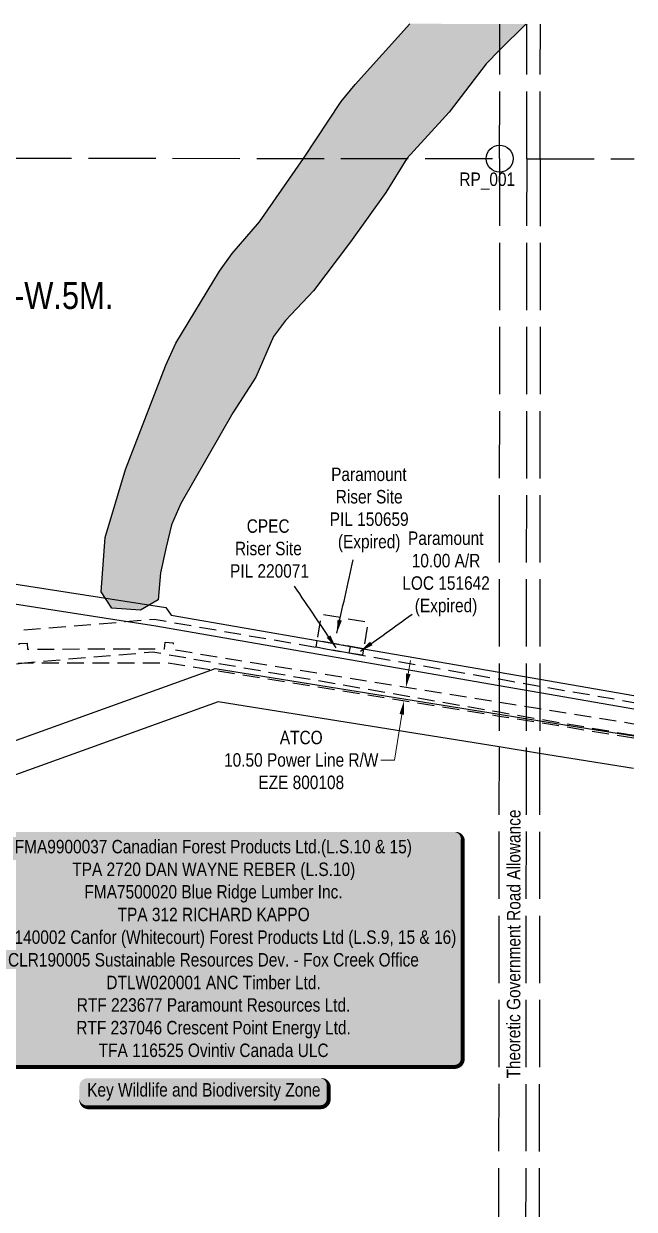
# Model space of a CAD drawing. Extents: x 491537 to 496793, y 6037618 to 6044296.
# Drawn here: x 494710 to 495163, y 6043413 to 6044294 of the extents above; entities that cross this region are included whole.
import ezdxf
from ezdxf.enums import TextEntityAlignment as Align

# ---------------------------------------------------------------- set-up
doc = ezdxf.new("R2010")
doc.units = 0
doc.header["$LTSCALE"] = 5
doc.header["$PDSIZE"] = 0.5
for name, pattern in [('foc-ACCESSROAD', [3.75, 2.5, -1.25]), ('foc-FLOWLINE', [3.75, 2.5, -1.25]), ('foc-UNSURVEYED', [12.5, 10, -2.5])]:
    doc.linetypes.add(name, pattern=pattern)
doc.layers.get('Defpoints').update_dxf_attribs({"color": 9})
for name, color, linetype in [('35', 37, 'Continuous'), ('AS-WILDLIFE-BLOCK', 131, 'Continuous'), ('C-AR', 13, 'foc-ACCESSROAD'), ('C-RW', 13, 'Continuous'), ('C-SYMBOL', 7, 'Continuous'), ('C-WS', 13, 'foc-ACCESSROAD'), ('F-AR', 190, 'foc-ACCESSROAD'), ('F-EZE', 190, 'foc-FLOWLINE'), ('F-WS', 190, 'foc-ACCESSROAD'), ('L-ROAD-T', 7, 'Continuous'), ('L-SECLBL', 7, 'Continuous'), ('L-USEC', 7, 'foc-UNSURVEYED'), ('T-WATER', 160, 'Continuous'), ('T-WATER-H', 133, 'Continuous')]:
    doc.layers.add(name, color=color, linetype=linetype)
for name, color, linetype, lineweight in [('C-WS-T', 13, 'Continuous', 9), ('F-AR-T', 190, 'Continuous', 9), ('F-EZE-T', 190, 'Continuous', 9), ('F-WS-T', 190, 'Continuous', 9)]:
    doc.layers.add(name, color=color, linetype=linetype, lineweight=lineweight)
doc.styles.add('175L', font='ARIALN.TTF', dxfattribs={"height": 20})
doc.styles.add('80', font='ARIALN.TTF', dxfattribs={"height": 10})
doc.styles.add('80CG', font='ARIALN.TTF', dxfattribs={"height": 10})
doc.styles.add('80L', font='ARIALN.TTF', dxfattribs={"height": 10})
doc.dimstyles.new('Compass 5 000', dxfattribs={"dimscale": 5, "dimtxt": 9, "dimasz": 2, "dimexe": 0.2, "dimexo": 0.0625, "dimgap": 0.5, "dimtad": 0, "dimtih": 1, "dimtoh": 1, "dimzin": 0, "dimdsep": 46, "dimtxsty": '80CG', "dimcen": 0.1, "dimse1": 1, "dimse2": 1, "dimclrd": 256, "dimclrt": 256, "dimaunit": 1, "dimadec": 4, "dimazin": 0, "dimtfac": 0.06, "dimtofl": 0, "dimtmove": 0, "dimatfit": 1, "dimfxl": 0.2, "dimtolj": 1, "dimtzin": 0, "dimlwd": -1, "dimarcsym": 0})

# ---------------------------------------------------------------- blocks, each defined once
blk = doc.blocks.new('*U113')
h = blk.add_hatch(color=255)
edge = h.paths.add_edge_path()
edge.add_line((-179, -88), (179, -88))
edge.add_arc((179, -82), 6, 270, 360)
edge.add_line((185, -82), (185, 80.5))
edge.add_arc((179, 80.5), 6, 0, 90)
edge.add_line((179, 86.5), (-179, 86.5))
edge.add_arc((-179, 80.5), 6, 90, 180)
edge.add_line((-185, 80.5), (-185, -82))
edge.add_arc((-179, -82), 6, 180, 270)
at = {"color": 44, "flags": 128}
blk.add_lwpolyline([(-179, -88, 3, 3, 0), (179, -88, 3, 3, 0.414214), (185, -82, 3, 3, 0), (185, 80.5, 3, 0, 0.414214), (179, 86.5, 0, 0, 0), (-179, 86.5, 0, 0, 0.414214), (-185, 80.5, 0, 0, 0), (-185, -82, 0, 3, 0.414214)], format="xyseb", close=True, dxfattribs=at)
at = {"color": 44, "style": '80'}
blk.add_attdef('ENTER_TEXT_001', (-35.99, -5), '', height=10, dxfattribs=at)
blk = doc.blocks.new('*D70')
at = {"layer": 'Defpoints', "color": 0, "transparency": 16777216}
for p in [(494884.4, 6043818.91), (494882.73, 6043808.55), (494992.04, 6043790.94)]:
    blk.add_point(p, dxfattribs=at)
at = {"layer": 'F-EZE-T', "transparency": 16777216}
for p, q in [((494995.3, 6043811.17), (494996.89, 6043821.04)), ((494990.45, 6043781.07), (494984.98, 6043747.13)), ((494984.98, 6043747.13), (494974.98, 6043747.13))]:
    blk.add_line(p, q, dxfattribs=at)
for points in [[(494993.65, 6043811.43), (494996.94, 6043810.9), (494993.71, 6043801.3)], [(494988.8, 6043781.33), (494992.09, 6043780.8), (494992.04, 6043790.94)]]:
    blk.add_solid(points, dxfattribs=at)
at = {"layer": 'F-EZE-T', "transparency": 16777216, "insert": (494915.84, 6043747.13), "char_height": 10, "attachment_point": 5, "style": '80CG'}
blk.add_mtext('\\A1;ATCO\\P10.50 Power Line R/W\\PEZE 800108', dxfattribs=at)
blk = doc.blocks.new('*U78')
h = blk.add_hatch(color=255)
edge = h.paths.add_edge_path()
edge.add_line((-86.5, -11.5), (86.5, -11.5))
edge.add_arc((86.5, -5.5), 6, 270, 360)
edge.add_line((92.5, -5.5), (92.5, 4))
edge.add_arc((86.5, 4), 6, 0, 90)
edge.add_line((86.5, 10), (-86.5, 10))
edge.add_arc((-86.5, 4), 6, 90, 180)
edge.add_line((-92.5, 4), (-92.5, -5.5))
edge.add_arc((-86.5, -5.5), 6, 180, 270)
at = {"color": 131, "flags": 128}
blk.add_lwpolyline([(-86.5, -11.5, 3, 3, 0), (86.5, -11.5, 3, 3, 0.414214), (92.5, -5.5, 3, 3, 0), (92.5, 4, 3, 0, 0.414214), (86.5, 10, 0, 0, 0), (-86.5, 10, 0, 0, 0.414214), (-92.5, 4, 0, 0, 0), (-92.5, -5.5, 0, 3, 0.414214)], format="xyseb", close=True, dxfattribs=at)
at = {"color": 131, "style": '80'}
blk.add_attdef('ENTER_TEXT_001', (-35.99, -5), '', height=10, dxfattribs=at)

msp = doc.modelspace()

# ---------------------------------------------------------------- hatches: boundary and pattern name
at = {"layer": 'T-WATER-H'}
h = msp.add_hatch(color=256, dxfattribs=at)
h.dxf.hatch_style = 1
h.paths.add_polyline_path([(495082.545, 6044293.851), (495063.167, 6044274.805), (495053.093, 6044264.353), (495025.629, 6044228.398), (494994.326, 6044193.994), (494978.511, 6044168.84), (494952.404, 6044132.058), (494924.988, 6044095.621), (494904.06, 6044073.621), (494895.369, 6044061.781), (494882.215, 6044031.472), (494865.102, 6044004.958), (494826.376, 6043937.609), (494819.596, 6043921.861), (494815.496, 6043905.301), (494811.489, 6043886.217), (494809.55, 6043866.101), (494796.558, 6043858.489), (494775.339, 6043859.923), (494767.278, 6043872.145), (494770.38, 6043912.524), (494785.353, 6043963.013), (494815.349, 6044040.386), (494822.687, 6044056.717), (494855.184, 6044110.22), (494864.464, 6044123.543), (494884.835, 6044146.882), (494917.618, 6044194.08), (494945.516, 6044236.437), (494955.974, 6044248.999), (494996.541, 6044294.183)], flags=17)

# ---------------------------------------------------------------- linework, layer by layer
at = {"layer": '35', "color": 3}
msp.add_circle((495063.083, 6044193.923), 9.995, dxfattribs=at)
at = {"layer": 'C-AR', "flags": 128}
msp.add_lwpolyline([(495162.604, 6043765.265), (495092.827, 6043777.346), (495062.673, 6043782.58), (494805.609, 6043827.195), (494710.301, 6043819.177), (494638.079, 6043813.371), (494550.827, 6043777.786), (494550.276, 6043779.111), (494541.469, 6043800.304), (494616.915, 6043831.073), (494632.34, 6043837.365), (494785.451, 6043849.998), (494806.71, 6043851.753), (495062.698, 6043807.324), (495092.852, 6043802.09), (495162.629, 6043789.98)], dxfattribs=at)
at = {"layer": 'C-RW'}
for points in [[(494245.579, 6043661.521), (494254.136, 6043666.683), (494257.202, 6043668.527), (494393.666, 6043750.822), (494482.291, 6043786.963), (494529.128, 6043806.064), (494591.956, 6043831.686), (494644.781, 6043869.355), (494694.699, 6043879.329), (494815.295, 6043860.512), (494819.234, 6043854.647), (494927.652, 6043835.826), (494952.279, 6043831.55), (494962.132, 6043829.846), (495062.703, 6043812.39), (495092.857, 6043807.156), (495162.634, 6043795.046)], [(495162.624, 6043784.906), (495092.847, 6043797.016), (495062.693, 6043802.249), (494806.484, 6043846.717), (494785.451, 6043849.998), (494695.023, 6043864.11), (494650.871, 6043855.287), (494616.915, 6043831.073), (494541.469, 6043800.304), (494529.653, 6043795.485), (494487.911, 6043778.463), (494473.489, 6043772.581), (494398.165, 6043741.864), (494259.303, 6043658.125), (494257.188, 6043656.848), (494250.745, 6043652.964), (494215.497, 6043631.706)], [(494170.307, 6043569.439), (494257.122, 6043600.731), (494848.853, 6043814.004), (494851.947, 6043815.119), (495062.671, 6043781.161), (495092.827, 6043776.301), (495162.604, 6043765.043)], [(495162.58, 6043740.764), (495092.802, 6043752.008), (495062.648, 6043756.868), (494854.243, 6043790.452), (494257.092, 6043575.224), (494118.689, 6043525.208), (494079.811, 6043511.188), (493915.473, 6043452.096), (493645.069, 6043635.096), (493603.682, 6043663.107), (493593.055, 6043670.299), (493531.907, 6043677.683), (493505.769, 6043673.697), (493499.448, 6043717.306), (493497.481, 6043730.646), (493497.29, 6043732.124), (493495.946, 6043741.036), (493493.746, 6043755.882), (493487.562, 6043754.944), (493462.026, 6043751.066), (493431.86, 6043746.485), (493331.891, 6043731.305)]]:
    msp.add_lwpolyline(points, dxfattribs=at)
at = {"layer": 'C-WS'}
msp.add_lwpolyline([(494962.131, 6043829.846), (494961.281, 6043824.925), (494951.433, 6043826.635), (494926.814, 6043830.908), (494927.654, 6043835.828), (494952.281, 6043831.553), (494962.131, 6043829.846)], close=True, dxfattribs=at)
at = {"layer": 'F-AR'}
msp.add_lwpolyline([(494962.131, 6043829.846), (494961.281, 6043824.925), (494951.433, 6043826.635), (494952.281, 6043831.553), (494962.131, 6043829.846)], close=True, dxfattribs=at)
at = {"layer": 'F-EZE', "flags": 128}
for points in [[(493331.87, 6043716.046), (493431.84, 6043731.278), (493462.005, 6043735.872), (493495.984, 6043741.052), (493519.566, 6043744.645), (493528.152, 6043745.953), (493527.875, 6043761.065), (493527.691, 6043771.111), (493533.687, 6043771.22), (493533.873, 6043761.063), (493534.146, 6043746.039), (493614.664, 6043736.06), (493621.141, 6043750.489), (493624.993, 6043759.071), (493630.464, 6043756.617), (493626.533, 6043747.86), (493620.26, 6043733.883), (493867.1, 6043566.948), (493942.301, 6043569.823), (493965.456, 6043570.709), (493982.81, 6043571.372), (494124.434, 6043576.791), (494164.726, 6043578.333), (494257.16, 6043632.522), (494407.082, 6043720.415), (494404.334, 6043724.674), (494409.374, 6043727.927), (494412.474, 6043723.124), (494482.26, 6043751.477), (494550.276, 6043779.11), (494657.404, 6043822.634), (494656.263, 6043827.079), (494662.075, 6043828.571), (494663.216, 6043824.126), (494706.7, 6043829.219), (494706.437, 6043833.66), (494712.427, 6043834.015), (494712.689, 6043829.573), (494814.384, 6043829.695), (494814.779, 6043834.663), (494820.76, 6043834.187), (494820.365, 6043829.22), (495062.68, 6043790.186), (495092.835, 6043785.328), (495162.613, 6043774.087)], [(495162.603, 6043763.463), (495092.825, 6043774.703), (495062.67, 6043779.561), (494848.853, 6043814.004), (494816.561, 6043819.206), (494710.303, 6043819.127), (494662.843, 6043813.518), (494414.625, 6043712.672), (494257.145, 6043620.35), (494170.306, 6043569.44), (494167.761, 6043567.949), (494165.978, 6043567.881), (494156.261, 6043567.509), (494105.844, 6043565.579), (493977.08, 6043560.653), (493959.726, 6043559.989), (493936.57, 6043559.103), (493864.068, 6043556.332), (493644.154, 6043705.056), (493635.876, 6043710.655), (493613.785, 6043725.596), (493531.304, 6043735.819), (493521.095, 6043734.263), (493497.55, 6043730.676), (493461.991, 6043725.254), (493431.825, 6043720.662), (493331.856, 6043705.42)]]:
    msp.add_lwpolyline(points, dxfattribs=at)
at = {"layer": 'F-WS', "flags": 128}
msp.add_lwpolyline([(494962.131, 6043829.846), (494952.281, 6043831.553), (494927.654, 6043835.828), (494931.064, 6043855.522), (494965.531, 6043849.544), (494962.131, 6043829.846)], close=True, dxfattribs=at)
at = {"layer": 'L-USEC'}
for p, q in [((495063.083, 6044193.923), (495063.182, 6044293.873)), ((495083.189, 6044193.903), (495083.289, 6044293.85)), ((495093.243, 6044193.883), (495093.342, 6044293.839)), ((494257.82, 6044194.844), (495063.083, 6044193.923)), ((495063.083, 6044193.923), (495062.282, 6043389.771)), ((495083.189, 6044193.903), (495082.389, 6043389.751)), ((495083.189, 6044193.897), (495163.031, 6044193.79)), ((495093.243, 6044193.883), (495092.442, 6043389.731))]:
    msp.add_line(p, q, dxfattribs=at)
at = {"layer": 'T-WATER'}
msp.add_lwpolyline([(495082.545, 6044293.851), (495063.167, 6044274.805), (495053.093, 6044264.353), (495025.629, 6044228.398), (494994.326, 6044193.994), (494978.511, 6044168.84), (494952.404, 6044132.058), (494924.988, 6044095.621), (494904.06, 6044073.621), (494895.369, 6044061.781), (494882.215, 6044031.472), (494865.102, 6044004.958), (494826.376, 6043937.609), (494819.596, 6043921.861), (494815.496, 6043905.301), (494811.489, 6043886.217), (494809.55, 6043866.101), (494796.558, 6043858.489), (494775.339, 6043859.923), (494767.278, 6043872.145), (494770.38, 6043912.524), (494785.353, 6043963.013), (494815.349, 6044040.386), (494822.687, 6044056.717), (494855.184, 6044110.22), (494864.464, 6044123.543), (494884.835, 6044146.882), (494917.618, 6044194.08), (494945.516, 6044236.437), (494955.974, 6044248.999), (494996.541, 6044294.183)], dxfattribs=at)

# ---------------------------------------------------------------- block references
at = {"layer": 'AS-WILDLIFE-BLOCK'}
ref = msp.add_blockref('*U78', (494843.71, 6043500.694), dxfattribs=at)
ref.add_attrib('ENTER_TEXT_001', 'Key Wildlife and Biodiversity Zone', (494756.936, 6043497.079), dxfattribs={"layer": '0', "color": 131, "height": 10, "style": '80'})
at = {"layer": 'L-SECLBL'}
ref = msp.add_blockref('*U113', (494850.722, 6043607.136), dxfattribs=at)
ref.add_attrib('ENTER_TEXT_001', 'FMA9900037 Canadian Forest Products Ltd.(L.S.10 & 15)', (494703.161, 6043677.795), dxfattribs={"layer": '0', "color": 44, "height": 10, "style": '80'})
ref.add_attrib('ENTER_TEXT_002', 'TPA 2720 DAN WAYNE REBER (L.S.10)', (494745.892, 6043660.951), dxfattribs={"layer": '0', "color": 44, "height": 10, "style": '80'})
ref.add_attrib('ENTER_TEXT_003', 'FMA7500020 Blue Ridge Lumber Inc.', (494754.89, 6043644.243), dxfattribs={"layer": '0', "color": 44, "height": 10, "style": '80'})
ref.add_attrib('ENTER_TEXT_004', 'TPA 312 RICHARD KAPPO', (494779.532, 6043627.399), dxfattribs={"layer": '0', "color": 44, "height": 10, "style": '80'})
ref.add_attrib('ENTER_TEXT_005', 'CTLW140002 Canfor (Whitecourt) Forest Products Ltd (L.S.9, 15 & 16)', (494670.596, 6043610.555), dxfattribs={"layer": '0', "color": 44, "height": 10, "style": '80'})
ref.add_attrib('ENTER_TEXT_006', 'CLR190005 Sustainable Resources Dev. - Fox Creek Office', (494698.195, 6043593.711), dxfattribs={"layer": '0', "color": 44, "height": 10, "style": '80'})
ref.add_attrib('ENTER_TEXT_007', 'DTLW020001 ANC Timber Ltd.', (494771.203, 6043576.867), dxfattribs={"layer": '0', "color": 44, "height": 10, "style": '80'})
ref.add_attrib('ENTER_TEXT_008', 'RTF 223677 Paramount Resources Ltd.', (494749.204, 6043560.159), dxfattribs={"layer": '0', "color": 44, "height": 10, "style": '80'})
ref.add_attrib('ENTER_TEXT_009', 'RTF 237046 Crescent Point Energy Ltd.', (494748.884, 6043543.315), dxfattribs={"layer": '0', "color": 44, "height": 10, "style": '80'})
ref.add_attrib('ENTER_TEXT_010', 'TFA 116525 Ovintiv Canada ULC', (494765.487, 6043526.471), dxfattribs={"layer": '0', "color": 44, "height": 10, "style": '80'})

# ---------------------------------------------------------------- texts
at = {"layer": '35', "color": 3, "style": '80'}
msp.add_attdef('RP_001', (495033.223, 6044173.649), 'RP', height=9.9948, dxfattribs=at)
at = {"layer": 'C-SYMBOL', "color": 3, "style": '175L'}
msp.add_text('Theor. N.E.1/4 Sec. 15-64-21-W.5M.', height=19.9897, dxfattribs=at).set_placement((494589.93, 6044076.252), align=Align.BOTTOM_CENTER)
at = {"layer": 'C-WS-T', "insert": (494862.483, 6043925.94), "char_height": 9.99485, "width": 56.5579, "attachment_point": 1, "style": '80L'}
msp.add_mtext('\\pi12.888;CPEC\\P\\pi4.1543;Riser Site\\P\\pi0.48972;PIL 220071', dxfattribs=at)
at = {"layer": 'F-AR-T', "insert": (494990.396, 6043916.936), "char_height": 9.99485, "attachment_point": 1, "style": '80L'}
msp.add_mtext_dynamic_manual_height_columns('\\pi4.6992;Paramount\\P\\pi7.4604;10.00 A/R\\P\\pi0.47564;LOC 151642\\P\\pi9.7001;(Expired)', width=64.4588, gutter_width=50, heights=[0], dxfattribs=at)
at = {"layer": 'F-WS-T', "insert": (494936.475, 6043964.416), "char_height": 9.99485, "attachment_point": 1, "style": '80L'}
msp.add_mtext_dynamic_manual_height_columns('\\pi1.5649;Paramount\\P\\pi4.9703;Riser Site\\P\\pi0.5047;PIL 150659\\P\\pi6.5657;(Expired)', width=58.19004, gutter_width=50, heights=[0], dxfattribs=at)
msp.add_mtext_dynamic_manual_height_columns('\\pi1.5649;Paramount\\P\\pi4.9703;Riser Site\\P\\pi0.5047;PIL 150659\\P\\pi6.5657;(Expired)', width=58.19004, gutter_width=50, heights=[0], dxfattribs=at)
at = {"layer": 'L-ROAD-T', "style": '80L'}
msp.add_text('Theoretic Government Road Allowance', height=9.99485, rotation=89.942954, dxfattribs=at).set_placement((495073.513, 6043610.416), align=Align.MIDDLE_CENTER)

# ---------------------------------------------------------------- dimensions: what is measured, and where the dimension line sits
at = {"layer": 'F-EZE-T'}
dim = msp.add_linear_dim(base=(494992.038, 6043790.939), p1=(494884.398, 6043818.905), p2=(494882.73, 6043808.547), angle=260.848851, text='ATCO\\P10.50 Power Line R/W\\PEZE 800108', dimstyle='Compass 5 000', dxfattribs=at)
dim.commit()
dim.dimension.update_dxf_attribs({"geometry": '*D70', "text_midpoint": (494915.84, 6043747.128), "dimtype": 161})

# ---------------------------------------------------------------- leaders
at = {"layer": 'C-WS-T', "path_type": 1}
msp.add_leader([(494941.696, 6043830.526), (494910.818, 6043876.307)], dimstyle='Compass 5 000', dxfattribs=at)
msp.add_leader([(494941.696, 6043830.526), (494910.818, 6043876.307)], dimstyle='Compass 5 000', dxfattribs=at)
at = {"layer": 'F-AR-T', "path_type": 1}
msp.add_leader([(494959.703, 6043827.907), (494998.157, 6043855.413)], dimstyle='Compass 5 000', override={"dimgap": 0.5, "dimtad": 0}, dxfattribs=at)
at = {"layer": 'F-WS-T', "path_type": 1}
msp.add_leader([(494942.207, 6043841.355), (494954.493, 6043895.979)], dimstyle='Compass 5 000', override={"dimgap": 0.5, "dimtad": 0}, dxfattribs=at)
msp.add_leader([(494942.207, 6043841.355), (494954.493, 6043895.979)], dimstyle='Compass 5 000', override={"dimgap": 0.5, "dimtad": 0}, dxfattribs=at)

doc.saveas('drawing.dxf')
